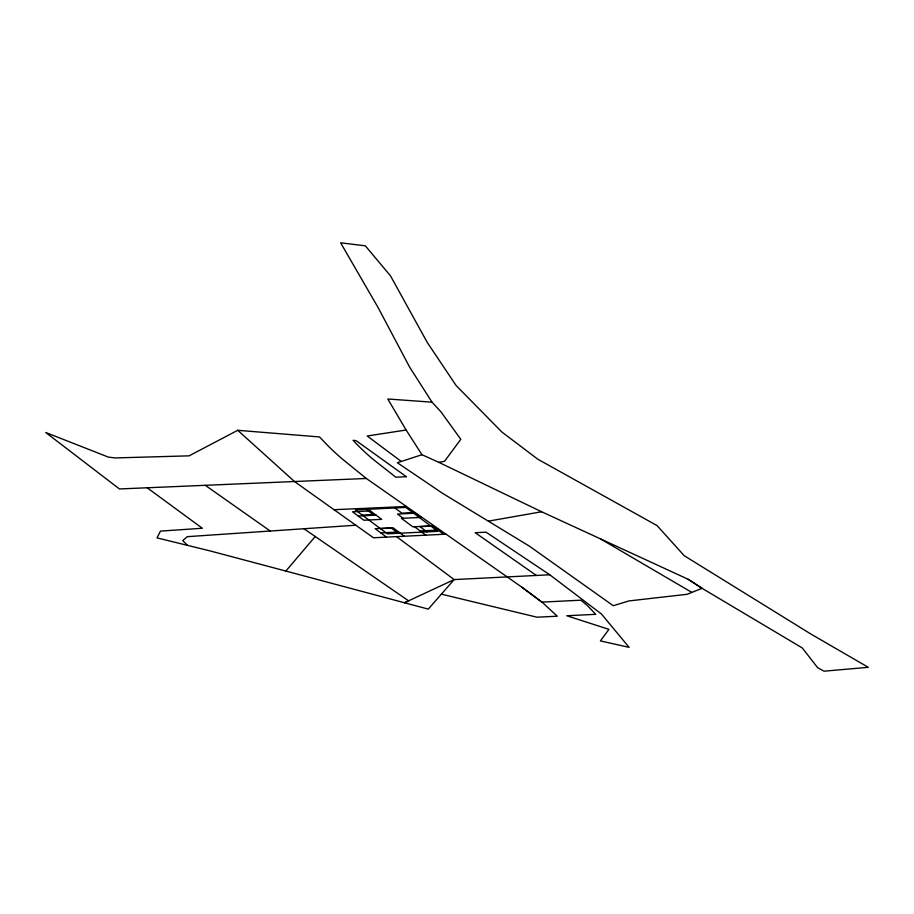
<?xml version="1.0" encoding="UTF-8"?>
<svg xmlns="http://www.w3.org/2000/svg" width="914" height="914" viewBox="0 0 914 914"><rect width="100%" height="100%" fill="white"/><g stroke="black" fill="none" stroke-linecap="round" stroke-linejoin="round"><path stroke-width="1.37" d="M147.188 487.79L202.337 528.258L160.476 531.103L157.014 537.889L209.866 550.856L285.865 571.056L315.239 536.507M366.32 478.468L342.144 458.885A496.222 172.163 11.5 0 1 329.051 446.855L319.5 436.949L237.731 430.3L189.095 455.846L115.164 457.937L108.446 457.137L45.7 432.482L119.437 488.956L366.32 478.468L521.997 587.279L542.779 602.783L557.254 616.207L536.998 617.201L441.382 594.157M421.96 454.715L397.35 462.747L442.593 493.343L529.16 546.001L613.26 605.719L628.866 600.944L687.179 594.283L702.043 588.308L802.275 647.946L817.653 667.688L824.017 671.184L868.3 667.323L810.798 633.985L684.22 555.712L657.052 525.584L537.809 459.216L501.855 432.002L456.097 385.502L427.272 342.464L390.529 275.914L365.337 245.82L340.625 242.816L378.225 307.778L409.689 367.211L432.036 402.171L441.096 412.02L460.805 439.303L444.524 461.33L438.743 462.301L421.96 454.715L406.124 430.026L387.799 398.995L432.036 402.171M488.499 521.129L541.625 511.76L688.299 579.35L702.043 588.308L688.276 579.339M406.124 430.026L367.222 436.001L401.303 461.467M355.832 525.219L187.256 536.667L182.731 540.585L187.507 545.361M362.321 515.119L373.255 514.582L366.286 509.372M412.797 512.617L401.863 513.154L394.882 507.956M358.174 516.01L376.054 515.13M380.441 528.635L391.375 528.086L398.355 533.296M430.917 526.121L419.983 526.67L426.952 531.868M380.83 532.896L398.71 532.017M420.154 530.943L438.034 530.063M445.986 534.164L373.46 537.775L294.605 481.621L237.731 430.3M521.997 587.279L541.888 602.12L580.87 600.19L587.131 605.308L595.757 614.322L566.749 615.75L608.93 629.358L600.418 640.92L629.118 647.363L601.469 614.025L549.76 574.78L454.144 579.579L404.479 602.76L408.581 600.829L303.951 528.738M334.056 509.715L406.422 506.493M285.865 571.056L428.278 609.124L454.144 579.579L396.539 536.621M438.743 462.301L541.625 511.76M691.864 592.409L600.544 538.917M549.76 574.78L486.054 532.177L475.189 532.713L536.358 575.454M205.342 485.357L270.258 531.034M443.69 534.279L432.368 525.836L412.774 526.807L401.452 518.364L421.046 517.393L415.379 513.177L397.51 514.056L403.165 518.284M414.499 526.727L425.821 535.17M404.365 536.232L393.043 527.789L375.163 528.68L386.485 537.124M405.827 507.419L355.34 509.921L387.41 533.833L437.897 531.331L405.827 507.419M370.387 510.903L352.518 511.794L363.841 520.237L381.721 519.346L370.387 510.903M406.387 476.708L395.785 477.177L372.135 458.565A465.249 161.412 11.5 0 1 357.682 445.141L353.044 440.308L356.117 440.662L406.387 476.708"/></g></svg>
